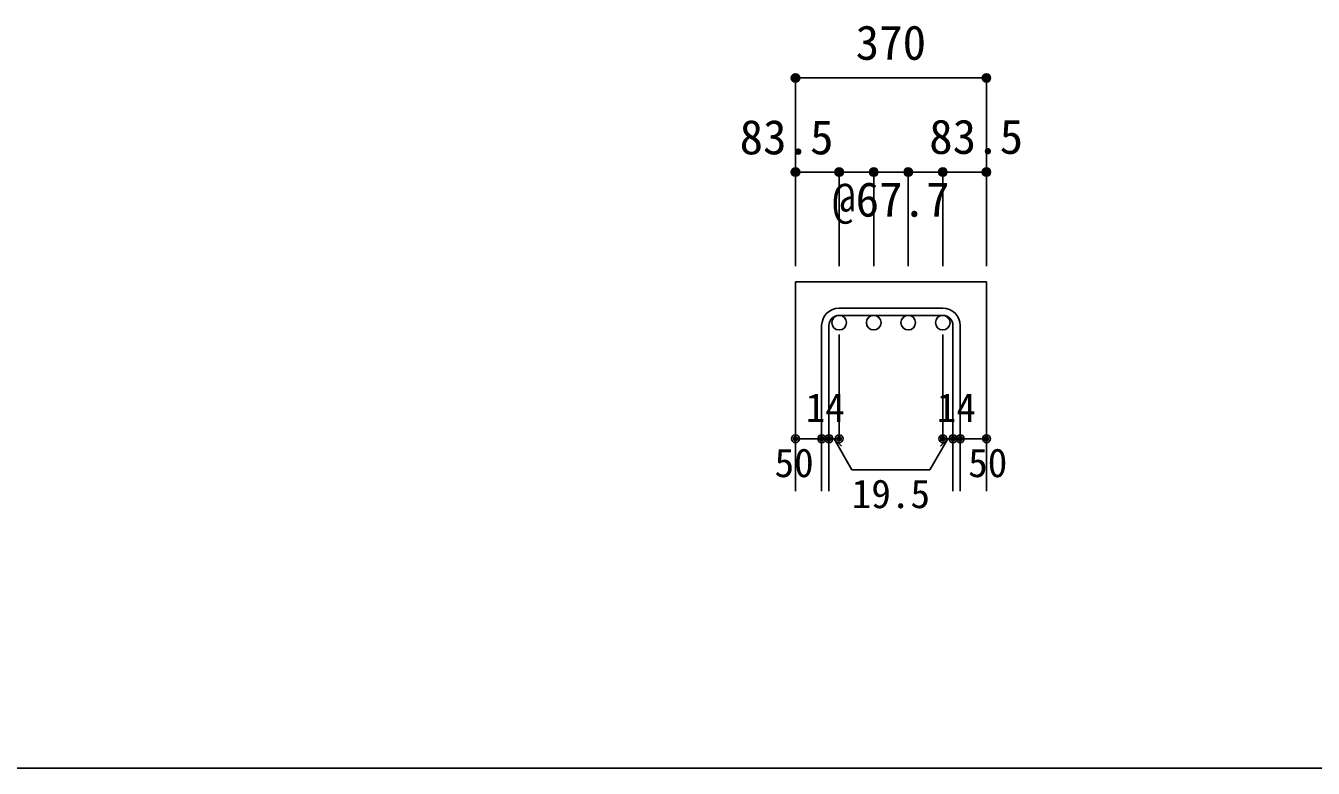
# Model space of a CAD drawing. Units: millimetres at full size, sheet at 1:30; details may follow other scales. Extents: x -5973 to 5954, y -4195 to 4201.
# Drawn here: x -1101 to 1359, y 3 to 1423 of the extents above; entities that cross this region are included whole.
import ezdxf
from ezdxf.enums import TextEntityAlignment as Align

# ---------------------------------------------------------------- set-up
doc = ezdxf.new("R2010")
doc.units = ezdxf.units.MM
doc.header["$LTSCALE"] = 30
doc.header["$PDMODE"] = 32
doc.header["$PDSIZE"] = 15
for name, color, linetype in [('0-1', 2, 'Continuous'), ('0-5', 7, 'Continuous'), ('0-6', 7, 'Continuous'), ('0-D', 4, 'Continuous'), ('F-0_枠', 6, 'Continuous')]:
    doc.layers.add(name, color=color, linetype=linetype)
doc.styles.add('ＭＳ ゴシック', font='')
doc.styles.get('ＭＳ ゴシック').set_extended_font_data('MS Gothic')

msp = doc.modelspace()

# ---------------------------------------------------------------- linework, layer by layer
at = {"layer": '0-1'}
for p, q in [((369.94, 933.3), (369.94, 533.3)), ((369.94, 933.3), (734.94, 933.3)), ((734.94, 933.3), (734.94, 533.3))]:
    msp.add_line(p, q, dxfattribs=at)
at = {"layer": '0-5', "color": 3}
for centre in [(453.44, 855.3), (519.44, 855.3), (585.44, 855.3), (651.44, 855.3)]:
    msp.add_circle(centre, 14, dxfattribs=at)
at = {"layer": '0-6'}
for p, q in [((651.44, 883.3), (453.44, 883.3)), ((651.44, 869.3), (453.44, 869.3)), ((419.94, 849.8), (419.94, 533.3)), ((433.94, 849.8), (433.94, 533.3)), ((670.94, 849.8), (670.94, 533.3)), ((684.94, 849.8), (684.94, 533.3))]:
    msp.add_line(p, q, dxfattribs=at)
for centre, radius, start, end in [((453.44, 849.8), 33.5, 90, 180), ((453.44, 849.8), 19.5, 90, 180), ((651.44, 849.8), 33.5, 0, 90), ((651.44, 849.8), 19.5, 0, 90)]:
    msp.add_arc(centre, radius, start, end, dxfattribs=at)
at = {"layer": '0-D'}
for p, q in [((734.94, 1323.3), (369.94, 1323.3)), ((369.94, 1323.3), (369.94, 1143.3)), ((369.94, 1323.3), (734.94, 1323.3)), ((734.94, 1323.3), (734.94, 1143.3)), ((453.44, 1143.3), (369.94, 1143.3)), ((369.94, 1143.3), (369.94, 963.3)), ((552.44, 1143.3), (453.44, 1143.3)), ((453.44, 1143.3), (453.44, 963.3)), ((519.44, 1143.3), (519.44, 963.3)), ((651.44, 1143.3), (552.44, 1143.3)), ((585.44, 1143.3), (585.44, 963.3)), ((734.94, 1143.3), (651.44, 1143.3)), ((651.44, 1143.3), (651.44, 963.3)), ((734.94, 1143.3), (734.94, 963.3)), ((453.44, 633.3), (453.44, 832.63)), ((651.44, 633.3), (651.44, 832.63)), ((369.94, 633.3), (419.94, 633.3)), ((419.94, 633.3), (453.44, 633.3)), ((443.69, 633.3), (457.83, 619.16)), ((443.69, 633.3), (477.91, 574.02)), ((661.19, 633.3), (626.96, 574.02)), ((661.19, 633.3), (647.04, 619.16)), ((651.44, 633.3), (734.94, 633.3)), ((670.94, 633.3), (684.94, 633.3)), ((477.91, 574.02), (626.96, 574.02))]:
    msp.add_line(p, q, dxfattribs=at)
msp.add_lwpolyline([(734.94, 1323.3), (734.94, 1143.3), (734.94, 963.3)], dxfattribs=at)
for centre, radius in [((369.94, 1323.3), 8), ((369.94, 1323.3), 7.2), ((369.94, 1323.3), 6.4), ((369.94, 1323.3), 5.6), ((734.94, 1323.3), 8), ((734.94, 1323.3), 7.2), ((734.94, 1323.3), 6.4), ((734.94, 1323.3), 5.6), ((369.94, 1323.3), 4.8), ((369.94, 1323.3), 4), ((369.94, 1323.3), 3.2), ((369.94, 1323.3), 2.4), ((369.94, 1323.3), 1.6), ((369.94, 1323.3), 0.8), ((734.94, 1323.3), 4.8), ((734.94, 1323.3), 4), ((734.94, 1323.3), 3.2), ((734.94, 1323.3), 2.4), ((734.94, 1323.3), 1.6), ((734.94, 1323.3), 0.8), ((369.94, 1143.3), 8), ((369.94, 1143.3), 7.2), ((369.94, 1143.3), 6.4), ((369.94, 1143.3), 5.6), ((369.94, 1143.3), 4.8), ((369.94, 1143.3), 4), ((369.94, 1143.3), 3.2), ((369.94, 1143.3), 2.4), ((369.94, 1143.3), 1.6), ((369.94, 1143.3), 0.8), ((453.44, 1143.3), 8), ((453.44, 1143.3), 7.2), ((453.44, 1143.3), 6.4), ((453.44, 1143.3), 5.6), ((453.44, 1143.3), 4.8), ((453.44, 1143.3), 4), ((453.44, 1143.3), 3.2), ((453.44, 1143.3), 2.4), ((453.44, 1143.3), 1.6), ((453.44, 1143.3), 0.8), ((519.44, 1143.3), 8), ((519.44, 1143.3), 7.2), ((519.44, 1143.3), 6.4), ((519.44, 1143.3), 5.6), ((519.44, 1143.3), 4.8), ((519.44, 1143.3), 4), ((519.44, 1143.3), 3.2), ((519.44, 1143.3), 2.4), ((519.44, 1143.3), 1.6), ((519.44, 1143.3), 0.8), ((585.44, 1143.3), 8), ((585.44, 1143.3), 7.2), ((585.44, 1143.3), 6.4), ((585.44, 1143.3), 5.6), ((585.44, 1143.3), 4.8), ((585.44, 1143.3), 4), ((585.44, 1143.3), 3.2), ((585.44, 1143.3), 2.4), ((585.44, 1143.3), 1.6), ((585.44, 1143.3), 0.8), ((651.44, 1143.3), 8), ((651.44, 1143.3), 7.2), ((651.44, 1143.3), 6.4), ((651.44, 1143.3), 5.6), ((651.44, 1143.3), 4.8), ((651.44, 1143.3), 4), ((651.44, 1143.3), 3.2), ((651.44, 1143.3), 2.4), ((651.44, 1143.3), 1.6), ((651.44, 1143.3), 0.8), ((734.94, 1143.3), 8), ((734.94, 1143.3), 7.2), ((734.94, 1143.3), 6.4), ((734.94, 1143.3), 5.6), ((734.94, 1143.3), 4.8), ((734.94, 1143.3), 4), ((734.94, 1143.3), 3.2), ((734.94, 1143.3), 2.4), ((734.94, 1143.3), 1.6), ((734.94, 1143.3), 0.8), ((369.94, 633.3), 4), ((369.94, 633.3), 3.6), ((369.94, 633.3), 3.2), ((369.94, 633.3), 2.8), ((369.94, 633.3), 2.4), ((369.94, 633.3), 2), ((369.94, 633.3), 1.6), ((369.94, 633.3), 1.2), ((369.94, 633.3), 0.8), ((369.94, 633.3), 0.4), ((419.94, 633.3), 4), ((419.94, 633.3), 3.6), ((419.94, 633.3), 3.2), ((419.94, 633.3), 2.8), ((419.94, 633.3), 2.4), ((419.94, 633.3), 2), ((419.94, 633.3), 1.6), ((419.94, 633.3), 1.2), ((419.94, 633.3), 0.8), ((419.94, 633.3), 0.4), ((433.94, 633.3), 4), ((433.94, 633.3), 3.6), ((433.94, 633.3), 3.2), ((433.94, 633.3), 2.8), ((433.94, 633.3), 2.4), ((433.94, 633.3), 2), ((433.94, 633.3), 1.6), ((433.94, 633.3), 1.2), ((433.94, 633.3), 0.8), ((433.94, 633.3), 0.4), ((453.44, 633.3), 4), ((453.44, 633.3), 3.6), ((453.44, 633.3), 3.2), ((453.44, 633.3), 2.8), ((453.44, 633.3), 2.4), ((453.44, 633.3), 2), ((453.44, 633.3), 1.6), ((453.44, 633.3), 1.2), ((453.44, 633.3), 0.8), ((453.44, 633.3), 0.4), ((651.44, 633.3), 4), ((651.44, 633.3), 3.6), ((651.44, 633.3), 3.2), ((651.44, 633.3), 2.8), ((651.44, 633.3), 2.4), ((651.44, 633.3), 2), ((651.44, 633.3), 1.6), ((651.44, 633.3), 1.2), ((651.44, 633.3), 0.8), ((651.44, 633.3), 0.4), ((670.94, 633.3), 4), ((670.94, 633.3), 3.6), ((670.94, 633.3), 3.2), ((670.94, 633.3), 2.8), ((670.94, 633.3), 2.4), ((670.94, 633.3), 2), ((670.94, 633.3), 1.6), ((670.94, 633.3), 1.2), ((670.94, 633.3), 0.8), ((670.94, 633.3), 0.4), ((684.94, 633.3), 4), ((684.94, 633.3), 3.6), ((684.94, 633.3), 3.2), ((684.94, 633.3), 2.8), ((684.94, 633.3), 2.4), ((684.94, 633.3), 2), ((684.94, 633.3), 1.6), ((684.94, 633.3), 1.2), ((684.94, 633.3), 0.8), ((684.94, 633.3), 0.4), ((734.94, 633.3), 4), ((734.94, 633.3), 3.6), ((734.94, 633.3), 3.2), ((734.94, 633.3), 2.8), ((734.94, 633.3), 2.4), ((734.94, 633.3), 2), ((734.94, 633.3), 1.6), ((734.94, 633.3), 1.2), ((734.94, 633.3), 0.8), ((734.94, 633.3), 0.4)]:
    msp.add_circle(centre, radius, dxfattribs=at)
at = {"layer": '0-D', "color": 7}
for p in [(369.94, 1323.3), (734.94, 1323.3), (369.94, 1143.3), (453.44, 1143.3), (519.44, 1143.3), (585.44, 1143.3), (651.44, 1143.3), (734.94, 1143.3), (369.94, 633.3), (419.94, 633.3), (433.94, 633.3), (453.44, 633.3), (651.44, 633.3), (670.94, 633.3), (684.94, 633.3), (734.94, 633.3)]:
    msp.add_point(p, dxfattribs=at)
at = {"layer": 'F-0_枠', "color": 2}
msp.add_line((3723.6, 2.95), (-5972.88, 2.95), dxfattribs=at)

# ---------------------------------------------------------------- texts
at = {"layer": '0-D', "style": 'ＭＳ ゴシック'}
for s, height, p in [('370', 65.98, (484.94, 1338.3)), ('83.5', 65.98, (263.13, 1157.45)), ('83.5', 65.98, (625.44, 1158.3)), ('@67.7', 65.98, (439.94, 1038.3)), ('14', 54.99, (389.4, 648.75)), ('14', 54.99, (639.98, 648.75)), ('50', 54.99, (329.94, 543.3)), ('50', 54.99, (699.94, 543.3)), ('19.5', 54.99, (477.44, 484.02))]:
    msp.add_text(s, height=height, dxfattribs=at).set_placement(p, align=Align.BOTTOM_LEFT)

doc.saveas('drawing.dxf')
